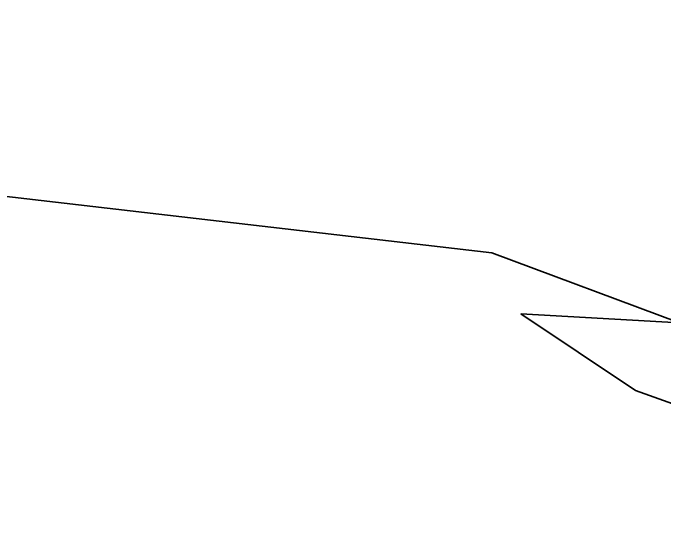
# Model space of a CAD drawing. Header units: metres. Extents: x 1477905 to 1478744, y 4202276 to 4202610.
# Drawn here: x 1478315.78 to 1478338.71, y 4202460.96 to 4202479.2 of the extents above; entities that cross this region are included whole.
import ezdxf

# ---------------------------------------------------------------- set-up
doc = ezdxf.new("R2010")
doc.units = ezdxf.units.M
doc.layers.add('Nouveau Terrain - CN - Courbes', color=22, linetype='Continuous', lineweight=0)

msp = doc.modelspace()

# ---------------------------------------------------------------- linework, layer by layer
at = {"layer": 'Nouveau Terrain - CN - Courbes', "linetype": 'Continuous', "lineweight": 35}
for points in [[(1478304.570946465, 4202479.187392542, 76), (1478304.156487543, 4202479.198149582, 76), (1478304.386114705, 4202479.058626353, 76), (1478303.662091475, 4202478.735812191, 76), (1478303.563741123, 4202478.032011091, 76), (1478296.262383128, 4202475.687444328, 76), (1478296.074684665, 4202475.329733702, 76), (1478297.268510024, 4202474.873404741, 76), (1478332.623801487, 4202470.765985074, 76), (1478339.222160164, 4202468.305226144, 76)], [(1478333.639303432, 4202468.625205707, 76), (1478337.682063059, 4202465.931052178, 76), (1478342.59961213, 4202464.169390229, 76), (1478346.554215613, 4202463.580043158, 76), (1478349.736169281, 4202463.075745863, 76), (1478355.466047706, 4202462.258954222, 76), (1478361.94128665, 4202462.025356189, 76), (1478362.156867225, 4202461.312937081, 76), (1478365.634227671, 4202460.95740501, 76), (1478368.836358514, 4202461.303871466, 76), (1478370.864378487, 4202462.07345764, 76), (1478371.413431225, 4202462.552217356, 76), (1478373.459231476, 4202465.616097868, 76), (1478373.240127119, 4202465.779530665, 76), (1478371.314375688, 4202466.017017328, 76), (1478377.411290639, 4202470.817424688, 76), (1478378.870648616, 4202472.399549444, 76), (1478380.177753829, 4202474.272050469, 76)], [(1478339.222160179, 4202468.305226143, 76), (1478333.639330048, 4202468.625203776, 76)]]:
    msp.add_polyline3d(points, dxfattribs=at)

doc.saveas('drawing.dxf')
